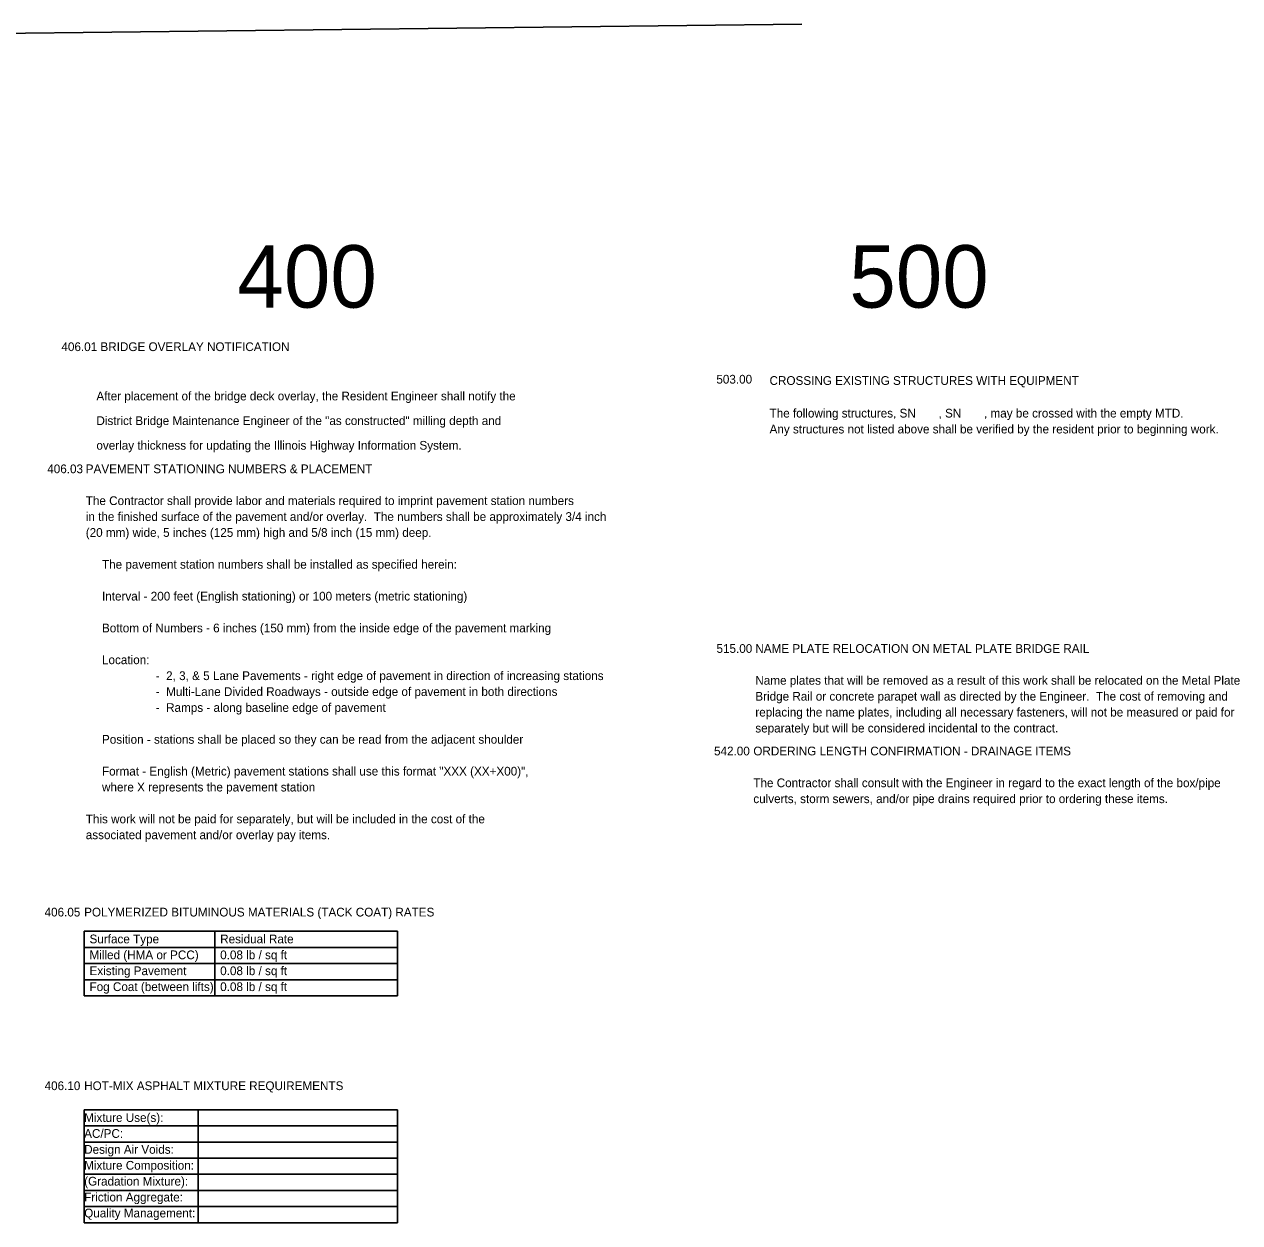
# Model space of a CAD drawing. Extents: x 172835 to 176746, y 80704 to 82696.
# Drawn here: x 174287 to 175260, y 81622 to 82582 of the extents above; entities that cross this region are included whole.
import ezdxf

# ---------------------------------------------------------------- set-up
doc = ezdxf.new("R2010")
doc.units = 0
doc.layers.add('Level 35', color=7, linetype='Continuous')
doc.layers.add('Sheets_General Details', color=7, linetype='Continuous')

msp = doc.modelspace()

# ---------------------------------------------------------------- linework, layer by layer
at = {"layer": 'Level 35'}
for p, q in [((172851.8, 82558.14), (174909.08, 82582.04)), ((174334.67, 81855.73), (174585.45, 81855.73)), ((174334.67, 81855.73), (174585.45, 81855.73)), ((174334.67, 81855.73), (174334.67, 81804.05)), ((174439.18, 81855.73), (174439.18, 81804.05)), ((174585.45, 81855.73), (174585.45, 81804.05)), ((174334.67, 81842.81), (174585.45, 81842.81)), ((174334.67, 81842.81), (174585.45, 81842.81)), ((174334.67, 81829.89), (174585.45, 81829.89)), ((174334.67, 81829.89), (174585.45, 81829.89)), ((174334.67, 81816.97), (174585.45, 81816.97)), ((174334.67, 81816.97), (174585.45, 81816.97)), ((174334.67, 81804.05), (174585.45, 81804.05)), ((174334.67, 81804.05), (174585.45, 81804.05)), ((174334.67, 81712.85), (174585.45, 81712.85)), ((174334.67, 81712.85), (174334.67, 81622.41)), ((174425.87, 81712.85), (174425.87, 81622.41)), ((174585.45, 81712.85), (174585.45, 81622.41)), ((174334.67, 81699.93), (174585.45, 81699.93)), ((174334.67, 81687.01), (174585.45, 81687.01)), ((174334.67, 81674.09), (174585.45, 81674.09)), ((174334.67, 81661.17), (174585.45, 81661.17)), ((174334.67, 81648.25), (174585.45, 81648.25)), ((174334.67, 81635.33), (174585.45, 81635.33)), ((174334.67, 81622.41), (174585.45, 81622.41))]:
    msp.add_line(p, q, dxfattribs=at)

# ---------------------------------------------------------------- texts
for s, height, p in [('400', 50, (174457.39, 82355.15)), ('500', 50, (174947.18, 82355.15)), ('503.00', 7, (174840.73, 82294.33)), ('CROSSING EXISTING STRUCTURES WITH EQUIPMENT', 7, (174883.32, 82293.28)), ('The following structures, SN       , SN       , may be crossed with the empty MTD.', 7, (174883.32, 82267.16)), ('Any structures not listed above shall be verified by the resident prior to beginning work.', 7, (174883.32, 82254.42)), ('406.03', 7, (174305.12, 82222.56)), ('PAVEMENT STATIONING NUMBERS & PLACEMENT', 7, (174335.95, 82222.57)), ('The Contractor shall provide labor and materials required to imprint pavement station numbers', 7, (174335.95, 82197.08)), ('in the finished surface of the pavement and/or overlay.  The numbers shall be approximately 3/4 inch', 7, (174335.95, 82184.34)), ('(20 mm) wide, 5 inches (125 mm) high and 5/8 inch (15 mm) deep.', 7, (174335.95, 82171.6)), ('     The pavement station numbers shall be installed as specified herein:', 7, (174335.95, 82146.11)), ('     Interval - 200 feet (English stationing) or 100 meters (metric stationing)  ', 7, (174335.95, 82120.63)), ('     Bottom of Numbers - 6 inches (150 mm) from the inside edge of the pavement marking', 7, (174335.95, 82095.14)), ('515.00', 7, (174840.85, 82078.69)), ('NAME PLATE RELOCATION ON METAL PLATE BRIDGE RAIL', 7, (174871.93, 82078.69)), ('     Location:', 7, (174335.95, 82069.66)), ('-  2, 3, & 5 Lane Pavements - right edge of pavement in direction of increasing stations', 7, (174391.95, 82056.92)), ('Name plates that will be removed as a result of this work shall be relocated on the Metal Plate', 7, (174871.93, 82053.2)), ('-  Multi-Lane Divided Roadways - outside edge of pavement in both directions', 7, (174391.95, 82044.18)), ('Bridge Rail or concrete parapet wall as directed by the Engineer.  The cost of removing and', 7, (174871.93, 82040.46)), ('-  Ramps - along baseline edge of pavement', 7, (174391.95, 82031.43)), ('replacing the name plates, including all necessary fasteners, will not be measured or paid for', 7, (174871.93, 82027.72)), ('separately but will be considered incidental to the contract.', 7, (174871.93, 82014.97)), ('     Position - stations shall be placed so they can be read from the adjacent shoulder', 7, (174335.95, 82005.95)), ('542.00', 7, (174838.86, 81996.61)), ('ORDERING LENGTH CONFIRMATION - DRAINAGE ITEMS', 7, (174870.32, 81996.61)), ('     Format - English (Metric) pavement stations shall use this format "XXX (XX+X00)",', 7, (174335.95, 81980.47)), ('The Contractor shall consult with the Engineer in regard to the exact length of the box/pipe', 7, (174870.32, 81971.14)), ('     where X represents the pavement station', 7, (174335.95, 81967.72)), ('culverts, storm sewers, and/or pipe drains required prior to ordering these items.', 7, (174870.32, 81958.39)), ('This work will not be paid for separately, but will be included in the cost of the ', 7, (174335.95, 81942.24)), ('associated pavement and/or overlay pay items.', 7, (174335.95, 81929.5)), ('406.05', 7, (174302.98, 81867.62)), ('POLYMERIZED BITUMINOUS MATERIALS (TACK COAT) RATES', 7, (174334.67, 81867.62)), ('Surface Type', 7, (174338.96, 81846.12)), ('Residual Rate', 7, (174443.56, 81846.12)), ('Milled (HMA or PCC)             ', 7, (174338.96, 81833.38)), ('0.08 lb / sq ft', 7, (174443.56, 81833.38)), ('Existing Pavement', 7, (174338.96, 81820.64)), ('0.08 lb / sq ft', 7, (174443.56, 81820.64)), ('Fog Coat (between lifts)                        ', 7, (174338.96, 81807.9)), ('0.08 lb / sq ft', 7, (174443.56, 81807.9)), ('406.10', 7, (174302.98, 81728.58)), ('HOT-MIX ASPHALT MIXTURE REQUIREMENTS', 7, (174334.67, 81728.58)), ('Mixture Use(s):                  ', 7, (174334.67, 81703.1)), ('AC/PC:                                         ', 7, (174334.67, 81690.35)), ('Design Air Voids:                           ', 7, (174334.67, 81677.61)), ('Mixture Composition:                                         ', 7, (174334.67, 81664.87)), ('(Gradation Mixture):', 7, (174334.67, 81652.13)), ('Friction Aggregate:', 7, (174334.67, 81639.39)), ('Quality Management:                         ', 7, (174334.67, 81626.64))]:
    msp.add_text(s, height=height, dxfattribs=at).set_placement(p)
at = {"layer": 'Sheets_General Details'}
for s, p in [('406.01 BRIDGE OVERLAY NOTIFICATION', (174316.47, 82320.37)), ('After placement of the bridge deck overlay, the Resident Engineer shall notify the', (174344.47, 82280.88)), ('District Bridge Maintenance Engineer of the "as constructed" milling depth and', (174344.47, 82261.14)), ('overlay thickness for updating the Illinois Highway Information System.', (174344.47, 82241.4))]:
    msp.add_text(s, height=7, dxfattribs=at).set_placement(p)

doc.saveas('drawing.dxf')
